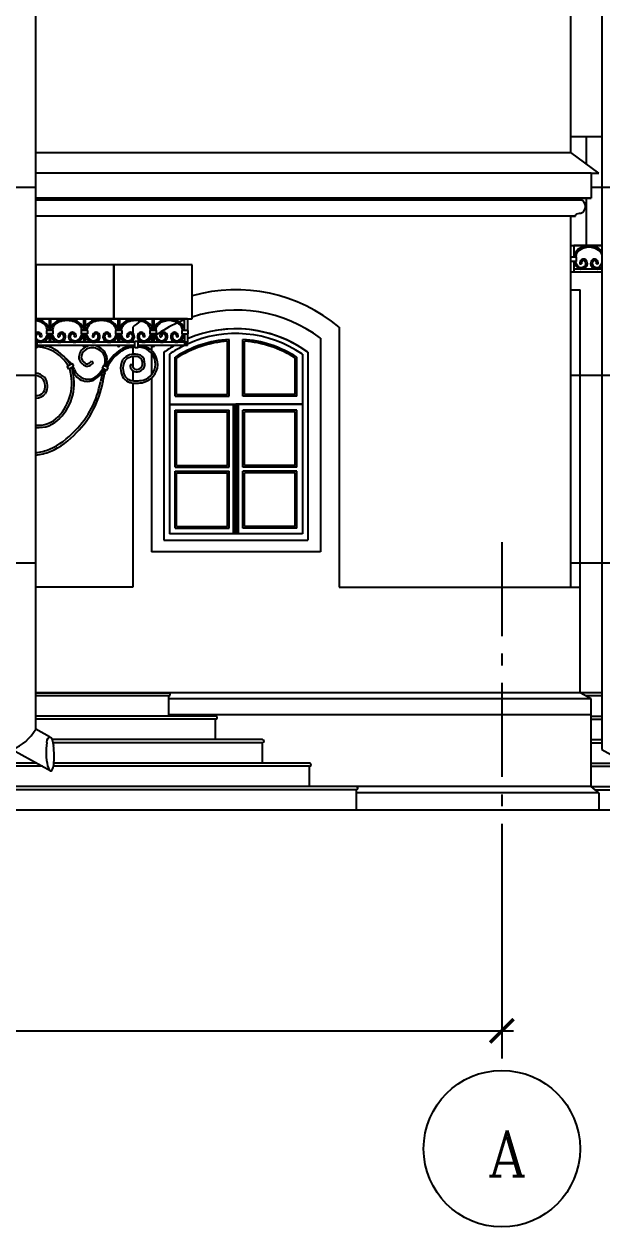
# Model space of a CAD drawing. Header units: millimetres. Extents: x 60 to 102290, y 34 to 65730.
# Drawn here: x 77546 to 81240, y 31363 to 39050 of the extents above; entities that cross this region are included whole.
import ezdxf

# ---------------------------------------------------------------- set-up
doc = ezdxf.new("R2010")
doc.units = ezdxf.units.MM
doc.linetypes.add('GOST2.303 6', pattern=[12, 8, -1.5, 1, -1.5])
doc.layers.add('axes', color=40, linetype='GOST2.303 6')
doc.layers.add('dim', color=4, linetype='Continuous')
doc.styles.add('GOST 2.304', font='romanc.shx', dxfattribs={"oblique": 15})
doc.dimstyles.new('SPDS', dxfattribs={"dimscale": 100, "dimtxt": 2.5, "dimasz": 1.5, "dimexe": 0.75, "dimexo": 0.625, "dimtad": 1, "dimdec": 0, "dimrnd": 0.001, "dimtxsty": 'GOST 2.304', "dimblk": 'ARCHTICK', "dimcen": 2.5, "dimdle": 0.75, "dimadec": 0, "dimazin": 2, "dimtfac": 0.75, "dimtdec": 0, "dimtmove": 1, "dimatfit": 3, "dimfxl": 1.25, "dimtolj": 1, "dimarcsym": 0})

# ---------------------------------------------------------------- blocks, each defined once
blk = doc.blocks.new('_ArchTick')
at = {"color": 0, "linetype": 'ByBlock', "const_width": 0.15}
blk.add_lwpolyline([(-0.5, -0.5), (0.5, 0.5)], dxfattribs=at)
blk = doc.blocks.new('*D3')
at = {"layer": 'Defpoints', "color": 0, "ltscale": 100, "transparency": 16777216}
for p in [(62640.6, 33679.6), (80600.6, 33697.9), (80600.6, 32615.3)]:
    blk.add_point(p, dxfattribs=at)
at = {"layer": 'dim', "color": 0, "lineweight": -2, "ltscale": 100, "transparency": 16777216}
for p, q in [((62640.6, 33617.1), (62640.6, 32540.3)), ((80600.6, 33635.4), (80600.6, 32540.3)), ((62565.6, 32615.3), (80675.6, 32615.3))]:
    blk.add_line(p, q, dxfattribs=at)
at = {"layer": 'dim', "color": 0, "lineweight": -2, "ltscale": 100, "transparency": 16777216, "xscale": 150, "yscale": 150, "zscale": 150, "rotation": 180}
blk.add_blockref('_ArchTick', (62640.6, 32615.3), dxfattribs=at)
at = {"layer": 'dim', "color": 0, "lineweight": -2, "ltscale": 100, "transparency": 16777216, "xscale": 150, "yscale": 150, "zscale": 150}
blk.add_blockref('_ArchTick', (80600.6, 32615.3), dxfattribs=at)
at = {"layer": 'dim', "color": 0, "ltscale": 100, "transparency": 16777216, "insert": (71620.6, 32802.8), "char_height": 250, "attachment_point": 5, "style": 'GOST 2.304'}
blk.add_mtext('\\A1;17960', dxfattribs=at)

msp = doc.modelspace()

# ---------------------------------------------------------------- linework, layer by layer
at = {"ltscale": 100}
for p, q in [((81040.5, 38227.8), (81040.5, 42436.8)), ((81240.5, 42368), (81240.5, 38276.8)), ((77620.5, 38320), (77620.5, 42306.8)), ((77620.5, 34905.3), (77620.5, 38320)), ((81240.5, 38329.8), (81040.5, 38329.8)), ((81138.5, 38329.8), (81138.5, 38156.5)), ((77620.5, 38227.8), (81040.5, 38227.8)), ((81220.5, 38096.9), (81040.5, 38227.8)), ((81240.5, 38276.8), (81240.5, 34880.8)), ((81040.5, 38096.9), (77620.5, 38096.9)), ((81170.5, 38096.9), (81040.5, 38096.9)), ((81170.5, 38096.9), (81220.5, 38096.9)), ((81170.5, 38096.9), (81170.5, 37936.9)), ((77620.5, 38004.3), (77400.5, 38004.3)), ((81390.5, 38004.3), (81170.5, 38004.3)), ((81105.5, 37936.9), (77620.5, 37936.9)), ((81170.5, 37936.9), (77620.5, 37936.9)), ((77620.5, 37926.8), (81105.5, 37926.8)), ((81105.5, 37936.9), (81170.5, 37936.9)), ((81170.5, 37936.9), (81105.5, 37936.8)), ((81105.5, 37936.8), (81105.5, 37926.8)), ((81138.5, 37936.9), (81138.5, 37633.5)), ((81070.5, 37821.8), (77620.5, 37821.8)), ((81040.5, 35451.9), (81040.5, 37821.8)), ((81040.5, 37821.8), (81070.5, 37821.8)), ((81040.5, 37633.5), (81240.5, 37633.5)), ((81240.5, 37633.5), (81060.5, 37633.5)), ((77620.4, 37166.1), (77620.4, 37510.8)), ((78120.3, 37510.8), (77620.4, 37510.8)), ((77620.4, 37510.8), (77620.4, 37166.1)), ((78620.3, 37510.8), (78120.3, 37510.8)), ((78620.3, 37166.1), (78620.3, 37510.8)), ((81240.5, 37463.5), (81040.5, 37463.5)), ((81240.5, 37483.5), (81060.5, 37483.5)), ((81040.5, 37351.9), (81100.5, 37351.9)), ((81100.5, 35451.9), (81100.5, 37351.9)), ((77620.4, 37166.1), (78120.3, 37166.1)), ((77989.3, 37166.1), (77620.8, 37166.1)), ((78320.6, 37166.1), (77989.3, 37166.1)), ((78120.3, 37166.1), (78620.3, 37166.1)), ((78590.8, 37166.1), (78320.6, 37166.1)), ((78240.5, 37112.7), (78240.5, 37074.8)), ((79560.5, 37112.7), (79560.5, 35451.9)), ((77629.3, 36980.7), (77620.8, 36980.7)), ((78254.9, 37016.1), (77629.3, 37016.1)), ((78254.9, 36996.1), (77629.3, 36996.1)), ((78240.5, 37027.3), (78240.5, 37016.1)), ((78240.5, 36996.1), (78240.5, 36940.2)), ((78590.8, 37016.1), (78274.9, 37016.1)), ((78590.8, 36996.1), (78274.9, 36996.1)), ((78360.5, 37041.9), (78360.5, 37016.1)), ((78360.5, 36996.1), (78360.5, 36964.1)), ((78590.8, 36996.1), (78590.8, 37016.1)), ((78590.8, 36996.1), (78590.8, 37016.1)), ((79440.5, 37041.9), (79440.5, 35676.9)), ((78240.5, 36925), (78240.5, 36861.2)), ((78360.5, 36946.7), (78360.5, 36808.9)), ((78440.5, 36951.9), (78440.5, 35751.9)), ((79360.5, 36951.9), (79360.5, 35751.9)), ((78240.5, 36834.5), (78240.5, 36770.5)), ((77620.5, 36804.3), (77270.5, 36804.3)), ((78240.5, 36755.4), (78240.5, 35451.9)), ((78360.5, 36786.3), (78360.5, 35676.9)), ((81390.5, 36804.3), (81040.5, 36804.3)), ((78440.5, 35751.9), (79360.5, 35751.9)), ((79440.5, 35676.9), (78360.5, 35676.9)), ((77620.5, 35604.4), (77270.5, 35604.4)), ((81390.5, 35604.4), (81040.5, 35604.4)), ((78240.5, 35451.9), (77620.5, 35451.9)), ((79560.5, 35451.9), (81100.5, 35451.9)), ((81100.5, 34776.9), (81100.5, 35451.9)), ((77620.5, 34543.5), (77620.5, 34905.3)), ((81240.5, 34880.8), (81240.5, 34414.1)), ((81100.5, 34776.9), (77620.5, 34776.9)), ((77620.5, 34776.9), (78470.5, 34776.9)), ((78470.5, 34626.9), (78470.5, 34756.9)), ((81170.5, 34736.6), (81100.5, 34776.9)), ((81240.5, 34776.9), (81100.5, 34776.9)), ((81170.5, 34736.6), (78470.5, 34736.6)), ((81170.5, 34176.9), (81170.5, 34736.6)), ((78770.5, 34626.9), (77620.5, 34626.9)), ((78470.5, 34636.9), (81170.5, 34636.9)), ((78770.5, 34476.9), (78770.5, 34606.9)), ((81170.5, 34626.9), (81240.5, 34626.9)), ((77708.9, 34494.3), (77620.5, 34543.5)), ((79070.5, 34476.9), (77725, 34476.9)), ((79070.5, 34326.9), (79070.5, 34456.9)), ((81170.5, 34476.9), (81240.5, 34476.9)), ((77470.5, 34414.1), (77716.9, 34276.9)), ((81240.5, 34414.1), (81486.9, 34276.9)), ((77627.1, 34326.9), (77400.5, 34326.9)), ((79370.5, 34326.9), (77736.4, 34326.9)), ((79370.5, 34178.4), (79370.5, 34308.4)), ((81170.5, 34326.9), (81397.1, 34326.9)), ((80585.5, 34176.9), (61810.6, 34176.9)), ((79670.5, 34176.9), (77400.5, 34176.9)), ((79670.5, 34026.9), (79670.5, 34156.9)), ((81220.5, 34136.7), (79670.5, 34136.7)), ((81170.5, 34176.9), (80585.5, 34176.9)), ((81220.5, 34136.7), (81170.5, 34176.9)), ((81170.5, 34176.9), (84091.2, 34176.9)), ((81195.3, 34156.9), (84091.2, 34156.9)), ((81220.5, 34136.7), (81220.5, 34026.9)), ((85311.4, 34026.9), (58787.7, 34026.9)), ((81220.5, 34026.9), (61760.6, 34026.9)), ((81170.5, 34026.9), (64095.3, 34026.9))]:
    msp.add_line(p, q, dxfattribs=at)
at = {"ltscale": 4, "extrusion": (-1, 0, 0)}
for p, q in [((81060.5, 37633.5), (81060.5, 37563.1)), ((81060.5, 37533.1), (81060.5, 37463.5))]:
    msp.add_line(p, q, dxfattribs=at)
at = {"ltscale": 4}
for p, q in [((81040.5, 37563.1), (81075.7, 37563.1)), ((81075.7, 37533.1), (81040.5, 37533.1)), ((81075.7, 37563.1), (81075.7, 37533.1)), ((81100.1, 37515.9), (81109.8, 37518.3)), ((81215.6, 37515.9), (81205.9, 37518.3)), ((81240.5, 37563.1), (81240, 37563.1)), ((81240, 37563.1), (81240, 37533.1)), ((81240.5, 37533.1), (81240, 37533.1)), ((78120.3, 37166.1), (78120.3, 37510.8)), ((78120.3, 37510.8), (78120.3, 37166.1)), ((78571, 37090.7), (78571, 37166.1)), ((77658, 37048.5), (77648.3, 37050.9)), ((77730.7, 37090.7), (77690.3, 37090.7)), ((77690.3, 37090.7), (77690.3, 37070.7)), ((77730.7, 37070.7), (77690.3, 37070.7)), ((77730.7, 37090.7), (77730.7, 37070.7)), ((77763.6, 37048.5), (77773.3, 37050.9)), ((77878, 37048.5), (77868.3, 37050.9)), ((77950.7, 37090.7), (77910.3, 37090.7)), ((77910.3, 37090.7), (77910.3, 37070.7)), ((77950.7, 37070.7), (77910.3, 37070.7)), ((77950.7, 37090.7), (77950.7, 37070.7)), ((77983.6, 37048.5), (77993.3, 37050.9)), ((78098, 37048.5), (78088.3, 37050.9)), ((78170.7, 37090.7), (78130.3, 37090.7)), ((78130.3, 37090.7), (78130.3, 37070.7)), ((78170.7, 37070.7), (78130.3, 37070.7)), ((78170.7, 37090.7), (78170.7, 37070.7)), ((78203.6, 37048.5), (78213.3, 37050.9)), ((78240.5, 37056.1), (78240.5, 37046.1)), ((78318, 37048.5), (78308.3, 37050.9)), ((78390.7, 37090.7), (78350.3, 37090.7)), ((78350.3, 37090.7), (78350.3, 37070.7)), ((78390.7, 37070.7), (78350.3, 37070.7)), ((78390.7, 37090.7), (78390.7, 37070.7)), ((78415.7, 37048.5), (78425.4, 37050.9)), ((78531.2, 37048.5), (78521.5, 37050.9)), ((78595.8, 37090.7), (78555.5, 37090.7)), ((78555.5, 37090.7), (78555.5, 37070.7)), ((78555.5, 37070.7), (78595.8, 37070.7)), ((78571, 37070.7), (78571, 36996.1)), ((78595.8, 37070.7), (78595.8, 37090.7)), ((77629.3, 37021.1), (77620.8, 37021.1)), ((77629.3, 36980.7), (77629.3, 37021.1)), ((78254.9, 36980.7), (78254.9, 37021.1)), ((78274.9, 37021.1), (78254.9, 37021.1)), ((78274.9, 36980.7), (78254.9, 36980.7)), ((78274.9, 36980.7), (78274.9, 37021.1)), ((78577.2, 36996.1), (78571, 37002.3)), ((78590.8, 36996.6), (78571.4, 37016.1)), ((78590.8, 37010.7), (78585.5, 37016.1)), ((78846.5, 36681.9), (78846.5, 37023.8)), ((78856.5, 36671.9), (78856.5, 37034.5)), ((78944.5, 36671.9), (78944.5, 37034.5)), ((78954.5, 36681.9), (78954.5, 37023.8)), ((77976.7, 36897.4), (77987.7, 36887.3)), ((78475.5, 36939.9), (78475.5, 35791.9)), ((78511.5, 36671.9), (78511.5, 36920.7)), ((78521.5, 36681.9), (78521.5, 36915.2)), ((79279.5, 36681.9), (79279.5, 36915.2)), ((79289.5, 36671.9), (79289.5, 36920.7)), ((79325.5, 36939.9), (79325.5, 35791.9)), ((77822.2, 36862.4), (77853.5, 36881)), ((77832.4, 36845.2), (77822.2, 36862.4)), ((77832.4, 36845.2), (77863.7, 36863.8)), ((77863.7, 36863.8), (77853.5, 36881)), ((78054, 36867.7), (78045.3, 36849.7)), ((78072.8, 36836.6), (78045.3, 36849.7)), ((78081.4, 36854.6), (78054, 36867.7)), ((78081.4, 36854.6), (78072.8, 36836.6)), ((78239.4, 36872.1), (78224.4, 36873)), ((78511.5, 36671.9), (78856.5, 36671.9)), ((78521.5, 36681.9), (78846.5, 36681.9)), ((79289.5, 36671.9), (78944.5, 36671.9)), ((79279.5, 36681.9), (78954.5, 36681.9)), ((78475.5, 36620.9), (78900.5, 36620.9)), ((78475.5, 36618.9), (78900.5, 36618.9)), ((78884.5, 35791.9), (78884.5, 36618.9)), ((78889.6, 35791.9), (78889.6, 36618.9)), ((78895.5, 35791.9), (78895.5, 36618.9)), ((79325.5, 36620.9), (78900.5, 36620.9)), ((79325.5, 36618.9), (78900.5, 36618.9)), ((78905.5, 35791.9), (78905.5, 36618.9)), ((78911.4, 35791.9), (78911.4, 36618.9)), ((78916.5, 35791.9), (78916.5, 36618.9)), ((78511.5, 36217.9), (78511.5, 36581.9)), ((78511.5, 36581.9), (78856.5, 36581.9)), ((78521.5, 36227.9), (78521.5, 36571.9)), ((78521.5, 36571.9), (78846.5, 36571.9)), ((78846.5, 36227.9), (78846.5, 36571.9)), ((78856.5, 36217.9), (78856.5, 36581.9)), ((78944.5, 36217.9), (78944.5, 36581.9)), ((79289.5, 36581.9), (78944.5, 36581.9)), ((78954.5, 36227.9), (78954.5, 36571.9)), ((79279.5, 36571.9), (78954.5, 36571.9)), ((79279.5, 36227.9), (79279.5, 36571.9)), ((79289.5, 36217.9), (79289.5, 36581.9)), ((78511.5, 36217.9), (78856.5, 36217.9)), ((78521.5, 36227.9), (78846.5, 36227.9)), ((79289.5, 36217.9), (78944.5, 36217.9)), ((79279.5, 36227.9), (78954.5, 36227.9)), ((78511.5, 35827.9), (78511.5, 36191.9)), ((78511.5, 36191.9), (78856.5, 36191.9)), ((78521.5, 35837.9), (78521.5, 36181.9)), ((78521.5, 36181.9), (78846.5, 36181.9)), ((78846.5, 35837.9), (78846.5, 36181.9)), ((78856.5, 35827.9), (78856.5, 36191.9)), ((78944.5, 35827.9), (78944.5, 36191.9)), ((79289.5, 36191.9), (78944.5, 36191.9)), ((78954.5, 35837.9), (78954.5, 36181.9)), ((79279.5, 36181.9), (78954.5, 36181.9)), ((79279.5, 35837.9), (79279.5, 36181.9)), ((79289.5, 35827.9), (79289.5, 36191.9)), ((78511.5, 35827.9), (78856.5, 35827.9)), ((78521.5, 35837.9), (78846.5, 35837.9)), ((79289.5, 35827.9), (78944.5, 35827.9)), ((79279.5, 35837.9), (78954.5, 35837.9)), ((79325.5, 35791.9), (78475.5, 35791.9)), ((78470.5, 34756.9), (77620.5, 34756.9)), ((81240.5, 34756.9), (81135.3, 34756.9)), ((78770.5, 34606.9), (77620.5, 34606.9)), ((81170.5, 34606.9), (81240.5, 34606.9)), ((79070.5, 34456.9), (77731.2, 34456.9)), ((81170.5, 34456.9), (81240.5, 34456.9)), ((77663, 34306.9), (77400.5, 34306.9)), ((79370.5, 34306.9), (77734.2, 34306.9)), ((81170.5, 34306.9), (81433, 34306.9)), ((79670.5, 34156.9), (77425.4, 34156.9))]:
    msp.add_line(p, q, dxfattribs=at)
at = {"ltscale": 4, "extrusion": (-1, -2.44929e-16, 0)}
for p, q in [((77705.8, 37166.1), (77705.8, 37090.7)), ((77715.8, 37166.1), (77715.8, 37090.7)), ((77925.8, 37166.1), (77925.8, 37090.7)), ((77935.8, 37166.1), (77935.8, 37090.7)), ((78145.8, 37166.1), (78145.8, 37090.7)), ((78155.8, 37166.1), (78155.8, 37090.7)), ((78365.8, 37166.1), (78365.8, 37090.7)), ((78375.8, 37166.1), (78375.8, 37090.7)), ((78590.8, 37166.1), (78590.8, 37090.7)), ((77705.8, 37070.7), (77705.8, 37016.1)), ((77715.8, 37070.7), (77715.8, 37016.1)), ((77925.8, 37070.7), (77925.8, 37016.1)), ((77935.8, 37070.7), (77935.8, 37016.1)), ((78145.8, 37070.7), (78145.8, 37016.1)), ((78155.8, 37070.7), (78155.8, 37016.1)), ((78365.8, 37070.7), (78365.8, 37016.1)), ((78375.8, 37070.7), (78375.8, 37016.1)), ((78590.8, 37070.7), (78590.8, 37016.1))]:
    msp.add_line(p, q, dxfattribs=at)
at = {"ltscale": 4, "extrusion": (-2.44929e-16, 1, 0)}
for p, q in [((77705.8, 37166.1), (77715.8, 37166.1)), ((77925.8, 37166.1), (77935.8, 37166.1)), ((77705.8, 36996.1), (77715.8, 36996.1)), ((77705.8, 36996.1), (77715.8, 36996.1)), ((77705.8, 36996.1), (77715.8, 36996.1)), ((77925.8, 36996.1), (77935.8, 36996.1)), ((77925.8, 36996.1), (77935.8, 36996.1)), ((77925.8, 36996.1), (77935.8, 36996.1)), ((78145.8, 36996.1), (78155.8, 36996.1)), ((78145.8, 36996.1), (78155.8, 36996.1)), ((78145.8, 36996.1), (78155.8, 36996.1)), ((78365.8, 36996.1), (78375.8, 36996.1)), ((78365.8, 36996.1), (78375.8, 36996.1)), ((78580.7, 37016.1), (78590.8, 37016.1)), ((78580.7, 37016.1), (78590.8, 37016.1))]:
    msp.add_line(p, q, dxfattribs=at)
at = {"ltscale": 100, "extrusion": (-2.44929e-16, 1, 0)}
for p, q in [((78365.8, 37166.1), (78375.8, 37166.1)), ((78580.8, 37166.1), (78590.8, 37166.1))]:
    msp.add_line(p, q, dxfattribs=at)
at = {"ltscale": 100}
for centre, radius, start, end in [((81090.4, 37884.3), 45.1, 289.57195, 70.42805), ((78900.5, 36321.9), 1030, 50.15027, 105.78297), ((78900.5, 36321.9), 900, 53.13013, 108.13653), ((77575.2, 36883.4), 283.8, 74.17815, 80.74849), ((78900.5, 36321.9), 1030, 126.33798, 129.84973), ((78900.5, 36321.9), 1030, 124.96218, 125.5953), ((78900.5, 36321.9), 900, 114.51003, 124.67866), ((78900.5, 36321.9), 900, 111.47549, 113.75295), ((78900.5, 36321.9), 900, 125.36112, 125.66101), ((78900.5, 36321.9), 780, 53.86119, 113.39317), ((78900.5, 36321.9), 780, 53.86119, 99.58571), ((78900.5, 36321.9), 900, 126.44847, 126.86987), ((78900.5, 36321.9), 780, 120.20254, 126.13881), ((78900.5, 36321.9), 780, 114.98791, 117.14013), ((78900.5, 36321.9), 780, 123.66809, 126.13881), ((78470.5, 34766.9), 10, 270, 90), ((78770.5, 34616.9), 10, 270, 90), ((77362.6, 34690.8), 297, 291.3081, 330.27279), ((78056, 34396.2), 369.7, 170.43271, 193.66878), ((77113.8, 34372.2), 624.2, 354.73181, 6.18602), ((79070.5, 34466.9), 10, 270, 90), ((79370.5, 34316.9), 10, 270, 90), ((79670.5, 34166.9), 10, 270, 90)]:
    msp.add_arc(centre, radius, start, end, dxfattribs=at)
at = {"ltscale": 4}
for centre, radius, start, end in [((81152, 37548.1), 91.7, 152.85489, 170.58821), ((81146.5, 37537.6), 92.4, 110.90328, 145.45466), ((81146.5, 37537.5), 82.5, 111.13416, 145.45345), ((81182.7, 37420.9), 214.5, 98.32383, 108.81967), ((81183.8, 37417.4), 208.2, 99.02269, 108.78037), ((81157.9, 37573.4), 50, 82.31826, 97.68174), ((81133, 37420.9), 214.5, 71.18033, 81.67617), ((81131.9, 37417.6), 207.9, 71.21454, 80.9824), ((81169.2, 37537.5), 82.5, 34.54655, 68.86584), ((81169.2, 37537.6), 92.4, 39.54917, 69.09672), ((81152, 37548.1), 91.7, 189.41179, 189.69252), ((81131.8, 37546.4), 71.5, 191.05382, 222.70838), ((81157.6, 37548.1), 86.9, 155.40999, 170.07271), ((81157.6, 37548.1), 86.9, 189.96011, 190.25705), ((81128.8, 37544.1), 57.9, 191.35292, 224.08055), ((81125.4, 37522.2), 26.1, 120.43855, 193.95794), ((81125.4, 37522.2), 16.1, 120.43855, 193.95794), ((81123, 37527.2), 20.5, 56.28287, 121.80204), ((81123.1, 37526.9), 10.8, 61.98389, 122.57757), ((81115.7, 37518.5), 21.8, 299.58066, 55.30071), ((81115.7, 37518.5), 31.9, 299.84341, 54.02139), ((81200.1, 37518.5), 31.9, 125.97861, 240.15659), ((81200, 37518.5), 21.8, 124.69929, 240.41934), ((81192.7, 37527.2), 20.5, 58.19796, 123.71713), ((81192.6, 37526.9), 10.8, 57.42243, 118.01611), ((81190.3, 37522.2), 16.1, 346.04206, 59.56145), ((81190.3, 37522.2), 26.1, 346.04206, 59.56145), ((81186.9, 37544.1), 57.9, 315.91945, 337.89764), ((81158.1, 37548.1), 86.9, 18.53993, 24.59001), ((81109, 37521.5), 38, 218.40658, 306.22853), ((81109, 37521.5), 28, 219.13721, 308.53129), ((81206.7, 37521.5), 38, 233.77147, 321.59342), ((81206.7, 37521.5), 28, 231.46871, 320.86279), ((81183.9, 37546.4), 71.5, 317.29162, 322.23361), ((77574.5, 36878.4), 278.9, 74.50506, 80.43929), ((77619, 37069.1), 83.5, 35.77245, 68.97862), ((77619.6, 37070.1), 92.4, 34.54534, 69.09672), ((77802, 37070.1), 92.4, 110.90328, 145.45466), ((77802.6, 37069.1), 83.5, 111.02138, 144.22755), ((77846.4, 36883.4), 283.8, 96.2929, 105.82185), ((77847.1, 36878.4), 278.9, 96.60349, 105.49494), ((77820.8, 37105.7), 50, 83.39651, 96.60349), ((77820.8, 37115.8), 50, 83.7071, 96.2929), ((77795.2, 36883.4), 283.8, 74.17815, 83.7071), ((77794.5, 36878.4), 278.9, 74.50506, 83.39651), ((77839, 37069.1), 83.5, 35.77245, 68.97862), ((77839.6, 37070.1), 92.4, 34.54534, 69.09672), ((78022, 37070.1), 92.4, 110.90328, 145.45466), ((78022.6, 37069.1), 83.5, 111.02138, 144.22755), ((78066.4, 36883.4), 283.8, 96.2929, 105.82185), ((78067.1, 36878.4), 278.9, 96.60349, 105.49494), ((78040.8, 37105.7), 50, 83.39651, 96.60349), ((78040.8, 37115.8), 50, 83.7071, 96.2929), ((78015.2, 36883.4), 283.8, 74.17815, 83.7071), ((78014.5, 36878.4), 278.9, 74.50506, 83.39651), ((78059, 37069.1), 83.5, 35.77245, 68.97862), ((78059.6, 37070.1), 92.4, 34.54534, 69.09672), ((78242, 37070.1), 92.4, 110.90328, 145.45466), ((78242.6, 37069.1), 83.5, 111.02138, 144.22755), ((78286.4, 36883.4), 283.8, 96.2929, 105.82185), ((78287.1, 36878.4), 278.9, 96.60349, 105.49494), ((78260.8, 37105.7), 50, 83.39651, 96.60349), ((78260.8, 37115.8), 50, 83.7071, 96.2929), ((78235.2, 36883.4), 283.8, 74.17815, 83.7071), ((78234.5, 36878.4), 278.9, 74.50506, 83.39651), ((78279, 37069.1), 83.5, 35.77245, 68.97862), ((78279.6, 37070.1), 92.4, 34.54534, 69.09672), ((78462.1, 37070.1), 92.4, 110.90328, 145.45466), ((78462.1, 37070.1), 82.5, 111.13416, 145.45345), ((78498.3, 36953.4), 214.5, 98.32383, 108.81967), ((78499.3, 36950.1), 207.9, 99.0176, 108.78546), ((78473.4, 37106), 50, 82.31826, 97.68174), ((78473.4, 37116.1), 50, 82.88778, 97.11222), ((78448.6, 36953.4), 214.5, 71.18033, 81.67617), ((78447.5, 36949.9), 208.2, 71.21963, 80.97731), ((78484.7, 37070.1), 82.5, 34.54655, 68.86584), ((78484.8, 37070.1), 92.4, 34.54534, 69.09672), ((77642.3, 37051.1), 21.8, 124.69929, 240.41934), ((77642.4, 37051), 31.9, 125.97861, 132.6978), ((77635.1, 37059.8), 20.5, 58.19796, 123.71713), ((77635, 37059.5), 10.8, 57.42243, 118.01611), ((77632.7, 37054.7), 16.1, 346.04206, 59.56145), ((77632.7, 37054.7), 26.1, 346.04206, 59.56145), ((77634.3, 37079), 61.6, 317.29734, 352.25698), ((77614.1, 37080.7), 81.7, 7.02825, 27.14511), ((77634.3, 37079), 71.5, 317.29162, 353.36074), ((77614.1, 37080.7), 91.7, 6.25879, 27.14511), ((77787.3, 37079), 71.5, 186.63926, 222.70838), ((77807.5, 37080.7), 91.7, 152.85489, 173.74121), ((77787.3, 37079), 61.6, 187.74302, 222.70266), ((77807.5, 37080.7), 81.7, 152.85489, 172.97175), ((77788.9, 37054.7), 26.1, 120.43855, 193.95794), ((77788.9, 37054.7), 16.1, 120.43855, 193.95794), ((77786.5, 37059.8), 20.5, 56.28287, 121.80204), ((77786.6, 37059.5), 10.8, 61.98389, 122.57757), ((77779.3, 37051.1), 21.8, 299.58066, 55.30071), ((77779.2, 37051), 31.9, 299.84341, 54.02139), ((77862.4, 37051), 31.9, 125.97861, 240.15659), ((77862.3, 37051.1), 21.8, 124.69929, 240.41934), ((77855.1, 37059.8), 20.5, 58.19796, 123.71713), ((77855, 37059.5), 10.8, 57.42243, 118.01611), ((77852.7, 37054.7), 16.1, 346.04206, 59.56145), ((77852.7, 37054.7), 26.1, 346.04206, 59.56145), ((77854.3, 37079), 61.6, 317.29734, 352.25698), ((77834.1, 37080.7), 81.7, 7.02825, 27.14511), ((77854.3, 37079), 71.5, 317.29162, 353.36074), ((77834.1, 37080.7), 91.7, 6.25879, 27.14511), ((78027.5, 37080.7), 91.7, 152.85489, 173.74121), ((78007.3, 37079), 71.5, 186.63926, 222.70838), ((78007.3, 37079), 61.6, 187.74302, 222.70266), ((78027.5, 37080.7), 81.7, 152.85489, 172.97175), ((78008.9, 37054.7), 26.1, 120.43855, 193.95794), ((78008.9, 37054.7), 16.1, 120.43855, 193.95794), ((78006.5, 37059.8), 20.5, 56.28287, 121.80204), ((78006.6, 37059.5), 10.8, 61.98389, 122.57757), ((77999.3, 37051.1), 21.8, 299.58066, 55.30071), ((77999.2, 37051), 31.9, 299.84341, 54.02139), ((78082.4, 37051), 31.9, 125.97861, 240.15659), ((78082.3, 37051.1), 21.8, 124.69929, 240.41934), ((78075.1, 37059.8), 20.5, 58.19796, 123.71713), ((78075, 37059.5), 10.8, 57.42243, 118.01611), ((78072.7, 37054.7), 16.1, 346.04206, 59.56145), ((78072.7, 37054.7), 26.1, 346.04206, 59.56145), ((78074.3, 37079), 61.6, 317.29734, 352.25698), ((78054.1, 37080.7), 81.7, 7.02825, 27.14511), ((78074.3, 37079), 71.5, 317.29162, 353.36074), ((78054.1, 37080.7), 91.7, 6.25879, 27.14511), ((78247.5, 37080.7), 91.7, 152.85489, 173.74121), ((78227.3, 37079), 71.5, 186.63926, 222.70838), ((78227.3, 37079), 61.6, 187.74302, 222.70266), ((78247.5, 37080.7), 81.7, 152.85489, 172.97175), ((78228.9, 37054.7), 26.1, 120.43855, 193.95794), ((78228.9, 37054.7), 16.1, 120.43855, 193.95794), ((78226.5, 37059.8), 20.5, 56.28287, 121.80204), ((78226.6, 37059.5), 10.8, 61.98389, 122.57757), ((78219.3, 37051.1), 21.8, 299.58066, 55.30071), ((78219.2, 37051), 31.9, 299.84341, 54.02139), ((78302.4, 37051), 31.9, 125.97861, 240.15659), ((78302.3, 37051.1), 21.8, 124.69929, 240.41934), ((78295.1, 37059.8), 20.5, 58.19796, 123.71713), ((78295, 37059.5), 10.8, 57.42243, 118.01611), ((78292.7, 37054.7), 16.1, 346.04206, 59.56145), ((78292.7, 37054.7), 26.1, 346.04206, 59.56145), ((78294.3, 37079), 61.6, 317.29734, 352.25698), ((78274.1, 37080.7), 81.7, 7.02825, 27.14511), ((78294.3, 37079), 71.5, 317.29162, 353.36074), ((78274.1, 37080.7), 91.7, 6.25879, 27.14511), ((78447.3, 37079), 71.5, 186.63926, 222.70838), ((78467.6, 37080.7), 91.7, 152.85489, 173.74121), ((78473.2, 37080.7), 86.9, 155.40999, 173.40571), ((78444.4, 37076.6), 57.9, 185.89923, 224.08055), ((78441, 37054.7), 26.1, 120.43855, 193.95794), ((78441, 37054.7), 16.1, 120.43855, 193.95794), ((78438.6, 37059.8), 20.5, 56.28287, 121.80204), ((78438.6, 37059.5), 10.8, 61.98389, 122.57757), ((78431.3, 37051.1), 21.8, 299.58066, 55.30071), ((78431.2, 37051), 31.9, 299.84341, 54.02139), ((78515.6, 37051), 31.9, 125.97861, 240.15659), ((78515.5, 37051.1), 21.8, 124.69929, 240.41934), ((78508.3, 37059.8), 20.5, 58.19796, 123.71713), ((78508.2, 37059.5), 10.8, 57.42243, 118.01611), ((78505.9, 37054.7), 16.1, 346.04206, 59.56145), ((78505.9, 37054.7), 26.1, 346.04206, 59.56145), ((78502.4, 37076.6), 57.9, 315.91945, 354.10077), ((78499.5, 37079), 71.5, 317.29162, 353.36074), ((78473.7, 37080.7), 86.9, 6.59429, 24.59001), ((78479.3, 37080.7), 91.7, 6.25879, 27.14511), ((78900.5, 36321.9), 750, 55.48189, 114.38839), ((77642.4, 37051), 31.9, 227.3022, 240.15659), ((77652.2, 37065), 48.9, 238.33684, 315.0093), ((77625.2, 36589.6), 406.5, 79.11175, 89.41089), ((77623.6, 36745.7), 240.3, 72.26849, 88.64355), ((77652.3, 37064.9), 38.8, 237.62939, 314.48791), ((77611.7, 36739.7), 249.9, 30.25243, 70.08336), ((77710.8, 37001.2), 11.5, 206.68791, 333.31209), ((77612.2, 36740.5), 264, 30.18132, 70.12601), ((77769.4, 37065), 48.9, 224.9907, 301.66316), ((77769.3, 37064.9), 38.8, 225.51209, 302.37061), ((77872.2, 37065), 48.9, 238.33684, 315.0093), ((77872.3, 37064.9), 38.8, 237.62939, 314.48791), ((77968.7, 36918.7), 72.4, 124.95658, 184.65363), ((77930.8, 37001.2), 11.5, 206.68791, 333.31209), ((77980.4, 36908.8), 87.3, 65.50691, 127.51867), ((77980.5, 36908.5), 72.5, 64.54884, 127.45958), ((77989.4, 37065), 48.9, 224.9907, 301.66316), ((77989.3, 37064.9), 38.8, 225.51209, 302.37061), ((77986.5, 36898.5), 79.6, 6.96793, 71.59383), ((77987.4, 36903.8), 89.3, 4.81218, 70.92247), ((78092.2, 37065), 48.9, 238.33684, 315.0093), ((78092.3, 37064.9), 38.8, 237.62939, 314.48791), ((78150.8, 37001.2), 11.5, 206.68791, 333.31209), ((78262.6, 36799.1), 197, 92.23464, 119.43069), ((78262.6, 36803.9), 182.2, 92.42177, 119.53422), ((78209.4, 37065), 48.9, 224.9907, 301.66316), ((78209.3, 37064.9), 38.8, 225.51209, 302.37061), ((78262.6, 36799.1), 197, 73.28376, 86.41517), ((78262.6, 36803.9), 182.2, 73.52542, 86.1287), ((78312.2, 37065), 48.9, 238.33684, 315.0093), ((78312.3, 37064.9), 38.8, 237.62939, 314.48791), ((78278.8, 36877.8), 106.9, 285.53343, 70.61137), ((78282.1, 36875.2), 118.5, 284.19679, 71.71976), ((78370.8, 37001.2), 11.5, 206.68791, 333.31209), ((78424.6, 37054.1), 38, 218.40658, 306.22853), ((78424.6, 37054.1), 28, 219.13721, 308.53129), ((78900.5, 36321.9), 750, 115.99626, 124.51811), ((78522.2, 37054.1), 38, 233.77147, 321.59342), ((78522.2, 37054.1), 28, 231.46871, 320.86279), ((78901.8, 36317.6), 718.4, 93.61487, 122.90814), ((78901.8, 36317.3), 708.6, 94.47875, 122.46263), ((78899.2, 36317.6), 718.4, 57.09186, 86.38513), ((78899.2, 36317.3), 708.6, 57.53737, 85.52125), ((77675.3, 36748.4), 215.5, 36.82761, 52.66926), ((77969.5, 36933.8), 76, 196.06841, 234.82282), ((77970.1, 36917.5), 59.2, 124.77757, 180.57716), ((77969.5, 36933.8), 61, 196.06841, 234.82282), ((77933.3, 36925.8), 51.9, 296.61673, 326.81086), ((77953.4, 36906.1), 112.1, 338.90415, 1.05818), ((77949.3, 36908.9), 127, 338.03005, 1.06289), ((78346.8, 36709.7), 317.6, 124.7622, 151.52491), ((78322.3, 36731.3), 275.3, 122.90576, 152.92252), ((78280, 36850.3), 116.7, 152.98328, 188.51614), ((78253, 36843.6), 97.4, 78.13114, 142.20932), ((78280, 36850.3), 101.7, 152.98328, 188.51614), ((78253.1, 36842.5), 83.5, 78.30885, 139.69693), ((78265.1, 36886.7), 37.8, 6.20183, 82.53228), ((78266, 36888.5), 51, 2.17902, 82.07737), ((77597.2, 36702.1), 119.8, 48.96336, 78.61867), ((77541.3, 36756.4), 310.1, 315.88079, 16.52931), ((77541.3, 36756.4), 325.1, 315.88079, 16.52931), ((77611.7, 36739.7), 249.9, 24.81718, 25.66043), ((77612.2, 36740.5), 264, 24.2332, 25.83443), ((77951.8, 36866.4), 100, 195.43996, 296.99487), ((77675.3, 36748.4), 215.5, 26.58053, 31.49908), ((77957.2, 36873.5), 93.7, 197.79705, 292.25506), ((77949.8, 36903.3), 39.7, 232.7466, 289.60277), ((77950.1, 36904), 25.4, 233.17059, 284.75298), ((77935.9, 36922.1), 62.4, 295.83774, 326.05183), ((77879.1, 36948.2), 197.3, 305.13108, 328.34017), ((77875, 36951), 212.3, 305.13108, 328.34017), ((78346.8, 36709.7), 317.6, 155.13446, 170.18085), ((77953.4, 36906.1), 112.1, 326.69982, 328.66846), ((78322.3, 36731.3), 275.3, 157.08668, 173.71996), ((77949.3, 36908.9), 127, 326.88127, 328.99996), ((78250.7, 36840), 86.4, 184.6221, 251.13504), ((78251.2, 36840.2), 72, 183.99028, 249.33466), ((78272, 36869.8), 47.7, 176.18891, 225.01608), ((78265.9, 36873.3), 46.3, 233.42717, 291.48874), ((78273.6, 36870), 34.3, 176.55465, 219.68355), ((78265.9, 36873.3), 31.3, 233.42717, 291.48874), ((78268.4, 36878.3), 35.4, 284.74497, 345.06995), ((78269, 36877.6), 49.4, 286.33404, 349.12234), ((78233.6, 36880.5), 69.9, 350.71761, 8.51949), ((78195.6, 36876.1), 122.2, 356.30391, 6.69863), ((77597.2, 36701.4), 105.5, 50.42435, 77.08566), ((77609.8, 36735.9), 71.9, 327.37791, 40.55706), ((77610, 36736), 86.8, 326.17412, 40.60742), ((77467.2, 36859.4), 574.7, 314.66413, 350.43972), ((77467.2, 36859.4), 589.7, 314.66413, 350.43972), ((78262.5, 36949.7), 195.6, 258.27393, 284.395), ((78262.5, 36949.7), 180.6, 258.27393, 284.395), ((77623.8, 36734.8), 59.9, 267.09325, 321.01981), ((77623.8, 36734.8), 74.9, 267.67574, 321.01997), ((77637.5, 36659.4), 173.5, 264.47161, 316.73846), ((77637.5, 36659.4), 188.5, 264.9114, 316.67199), ((77516.3, 36767), 475.4, 293.82984, 318.27497), ((77516.9, 36766.2), 489.4, 293.7225, 318.19297), ((77582.5, 36659.5), 350.8, 276.27185, 291.04112), ((77582.5, 36659.5), 365.8, 276.01367, 291.04112)]:
    msp.add_arc(centre, radius, start, end, dxfattribs=at)
at = {"ltscale": 100, "extrusion": (0, 0, -1)}
msp.add_ellipse((77713.2, 34419.4), major_axis=(-4.3, 74.9), ratio=0.306968, start_param=-1.017227, end_param=1.316959, dxfattribs=at)
at = {"ltscale": 100}
msp.add_ellipse((77713.4, 34351.7), major_axis=(-4.3, 74.9), ratio=0.306968, start_param=2.163889, end_param=4.180241, dxfattribs=at)
msp.add_open_spline([(81070.5, 37821.8), (81070.5, 37824.2), (81070.6, 37828), (81074.6, 37833.4), (81082.7, 37838.5), (81094, 37840), (81102.3, 37841.2), (81105.5, 37841.8)], degree=3, knots=[0, 0, 0, 0, 6.998526, 10.867022, 19.588192, 34.97275, 44.616566, 44.616566, 44.616566, 44.616566], dxfattribs=at)
at = {"layer": 'axes', "ltscale": 75, "extrusion": (1, 0, 0), "elevation": 80600.6}
msp.add_lwpolyline([(35738.8, 0), (32362.9, 0)], dxfattribs=at)
at = {"layer": 'axes', "color": 18, "linetype": 'Continuous', "true_color": 0x000000}
msp.add_circle((80600.6, 31862.9), 500, dxfattribs=at)

# ---------------------------------------------------------------- texts
at = {"layer": 'axes', "color": 18, "linetype": 'Continuous', "true_color": 0x000000, "style": 'GOST 2.304'}
msp.add_text('A', height=291.7, dxfattribs=at).set_placement((80508.7, 31687.9))

# ---------------------------------------------------------------- dimensions: what is measured, and where the dimension line sits
at = {"layer": 'dim', "ltscale": 100}
dim = msp.add_linear_dim(base=(80600.6, 32615.3), p1=(62640.6, 33679.6), p2=(80600.6, 33697.9), dimstyle='SPDS', dxfattribs=at)
dim.commit()
dim.dimension.update_dxf_attribs({"geometry": '*D3', "text_midpoint": (71620.6, 32802.8)})

doc.saveas('drawing.dxf')
